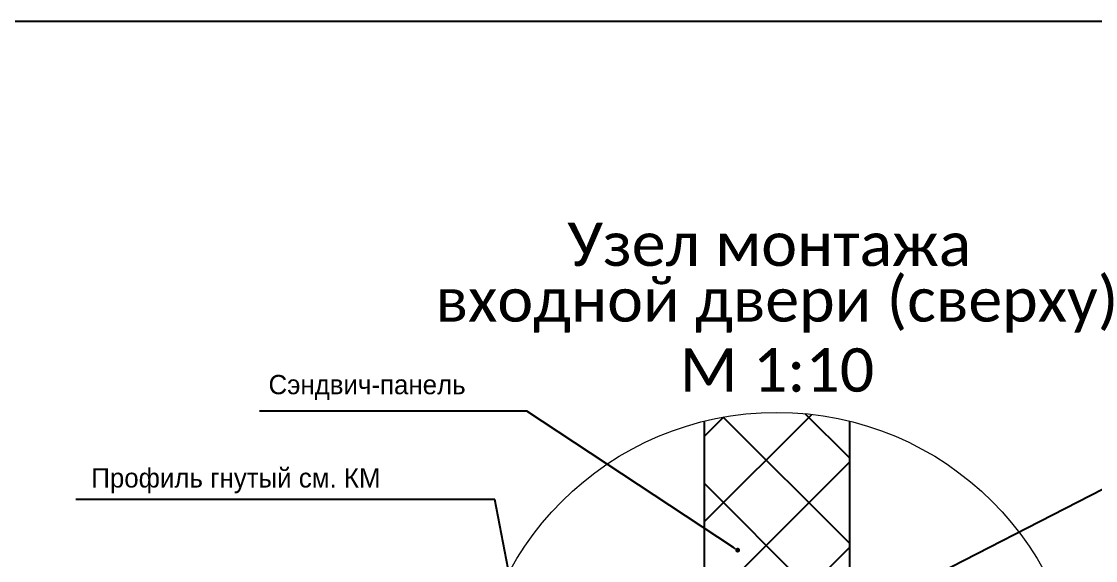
# Model space of a CAD drawing. Header units: millimetres. Extents: x -3689 to 2883575, y -702957 to -604547.
# Drawn here: x 2874320 to 2875431, y -672191 to -671633 of the extents above; entities that cross this region are included whole.
import ezdxf
from ezdxf import colors
from ezdxf.entities.mleader import LeaderData, LeaderLine
from ezdxf.enums import TextEntityAlignment as Align
from ezdxf.math import Vec2, Vec3

# ---------------------------------------------------------------- set-up
doc = ezdxf.new("R2010")
doc.units = ezdxf.units.MM
doc.linetypes.add('DASHED2', pattern=[0.375, 0.25, -0.125])
for name, color, linetype in [('A-WALL-OPEN-TEXT-BRICK', 20, 'DASHED2'), ('ANNO-TEXT', 251, 'Continuous'), ('S-METL', 14, 'Continuous')]:
    doc.layers.add(name, color=color, linetype=linetype)
doc.styles.add('PSTUDIO', font='pstudio.shx')
doc.styles.add('TA shtamp', font='calibri.ttf', dxfattribs={"height": 400})

# ---------------------------------------------------------------- blocks, each defined once
blk = doc.blocks.new('_Dot')
at = {"color": 0, "linetype": 'ByBlock', "lineweight": -2}
blk.add_line((-0.5, 0), (-1, 0), dxfattribs=at)
at = {"color": 0, "linetype": 'ByBlock', "const_width": 0.5}
blk.add_lwpolyline([(-0.25, 0, 1), (0.25, 0, 1)], format="xyb", close=True, dxfattribs=at)

msp = doc.modelspace()

# ---------------------------------------------------------------- hatches: boundary and pattern name
h = msp.add_hatch()
h.set_pattern_fill('ANSI37', scale=500)
h.set_pattern_definition([(45, (2874648.24, -706293.21), (-44.19417, 44.19417), []), (135, (2874648.24, -706293.21), (-44.19417, -44.19417), [])])
h.paths.add_polyline_path([(2875026.3872, -672352.2375), (2875176.3872, -672352.2375), (2875176.3872, -672046.6747, 0.120929673), (2875026.3872, -672046.6747)])

# ---------------------------------------------------------------- linework, layer by layer
at = {"color": 7}
msp.add_lwpolyline([(2875176.3872, -672046.6747), (2875176.3872, -672352.2375), (2875026.3872, -672352.2375), (2875026.3872, -672046.6747)], dxfattribs=at)
at = {"layer": 'Defpoints', "color": 7}
msp.add_lwpolyline([(2874042.1351, -671632.8276), (2874042.1351, -674462.8276), (2876122.1351, -674462.8276), (2876122.1351, -673912.8276), (2877972.1351, -673912.8276), (2877972.1351, -671632.8276)], close=True, dxfattribs=at)
msp.add_lwpolyline([(2874042.1351, -671632.8276), (2874042.1351, -674462.8276), (2876122.1351, -674462.8276), (2876122.1351, -673912.8276), (2877972.1351, -673912.8276), (2877972.1351, -671632.8276)], close=True, dxfattribs=at)
at = {"layer": 'S-METL', "color": 7, "lineweight": 0}
msp.add_circle((2875101.3872, -672352.2375), 314.6325, dxfattribs=at)

# ---------------------------------------------------------------- texts
at = {"layer": 'A-WALL-OPEN-TEXT-BRICK', "color": 7, "lineweight": 0, "char_height": 20, "attachment_point": 1, "style": 'PSTUDIO'}
for s, insert in [('Сэндвич-панель', (2874575.5289, -671998.8618)), ('Профиль гнутый см. КМ', (2874392.2225, -672095.4723))]:
    msp.add_mtext_dynamic_manual_height_columns(s, width=445.164623, gutter_width=2.5, heights=[67.9228], dxfattribs=dict(at, insert=insert))
at = {"layer": 'ANNO-TEXT', "color": 7, "lineweight": 0, "style": 'TA shtamp'}
for s, p in [('Узел монтажа ', (2875101.3872, -671863.7723)), ('входной двери (сверху)', (2875101.3872, -671923.7723)), ('М 1:10', (2875101.3872, -671993.7723))]:
    msp.add_text(s, height=45, dxfattribs=at).set_placement(p, align=Align.MIDDLE)

# ---------------------------------------------------------------- leaders
at = {"layer": 'A-WALL-OPEN-TEXT-BRICK', "color": 7, "linetype": 'Continuous', "lineweight": 0}
ml = msp.add_multileader_mtext('Standard', dxfattribs=at)
ml.set_content('', color=7)
ml.set_leader_properties()
ml.set_arrow_properties(name='DOT')
ml.build(insert=Vec2(0, 0))
ml.multileader.update_dxf_attribs({"arrow_head_size": 5})
ctx = ml.context
ctx.base_point, ctx.char_height, ctx.arrow_head_size, ctx.landing_gap_size, ctx.plane_origin = Vec3(2874565.7315, -672036.5229), 0.4, 5, 0.2, Vec3(2874050.6395, -671750.8711)
ctx.text_align_type = 2
notes = []
notes.append((ctx, [(0, (1, 1, 0), (2874842.6913, -672036.5229), (-1, 0), 276.5598, [(0, [(2875060.7712, -672180.2685)], 0, [])])]))
ctx.mtext.insert, ctx.mtext.alignment, ctx.mtext.flow_direction = Vec3(2874565.9315, -672036.3229), 3, 5
ml = msp.add_multileader_mtext('Standard', dxfattribs=at)
ml.set_content('', color=7)
ml.set_leader_properties()
ml.set_arrow_properties(name='DOT')
ml.build(insert=Vec2(0, 0))
ml.multileader.update_dxf_attribs({"arrow_head_size": 5})
ctx = ml.context
ctx.base_point, ctx.char_height, ctx.arrow_head_size, ctx.landing_gap_size, ctx.plane_origin = Vec3(2875597.7353, -672116.7311), 0.4, 5, 0.2, Vec3(2875035.6814, -671764.4718)
notes.append((ctx, [(1, (1, 1, 0), (2875438.739, -672116.7311), (1, 0), 158.9963, [(0, [(2875177.133, -672251.1667)], 0, [])])]))
ctx.mtext.insert, ctx.mtext.flow_direction = Vec3(2875597.9353, -672116.5311), 5
ml = msp.add_multileader_mtext('Standard', dxfattribs=at)
ml.set_content('', color=7)
ml.set_leader_properties()
ml.set_arrow_properties(name='DOT')
ml.build(insert=Vec2(0, 0))
ml.multileader.update_dxf_attribs({"arrow_head_size": 5})
ctx = ml.context
ctx.base_point, ctx.char_height, ctx.arrow_head_size, ctx.landing_gap_size, ctx.plane_origin = Vec3(2874375.6801, -672127.9178), 0.4, 5, 0.2, Vec3(2874017.5094, -671842.2659)
ctx.text_align_type = 2
notes.append((ctx, [(0, (1, 1, 0), (2874809.5613, -672127.9178), (-1, 0), 433.4812, [(0, [(2874839.8872, -672284.2375)], 0, [])])]))
ctx.mtext.insert, ctx.mtext.alignment, ctx.mtext.flow_direction = Vec3(2874375.8801, -672127.7178), 3, 5
for ctx, leaders in notes:
    for number, flags, end, landing, length, lines in leaders:
        leader = LeaderData()
        leader.index, (leader.has_last_leader_line, leader.has_dogleg_vector, leader.attachment_direction) = number, flags
        leader.last_leader_point, leader.dogleg_vector, leader.dogleg_length = Vec3(end), Vec3(landing), length
        for number, points, colour, breaks in lines:
            line = LeaderLine()
            line.index, line.vertices, line.color, line.breaks = number, Vec3.list(points), colors.encode_raw_color(colour), breaks
            leader.lines.append(line)
        ctx.leaders.append(leader)

doc.saveas('drawing.dxf')
